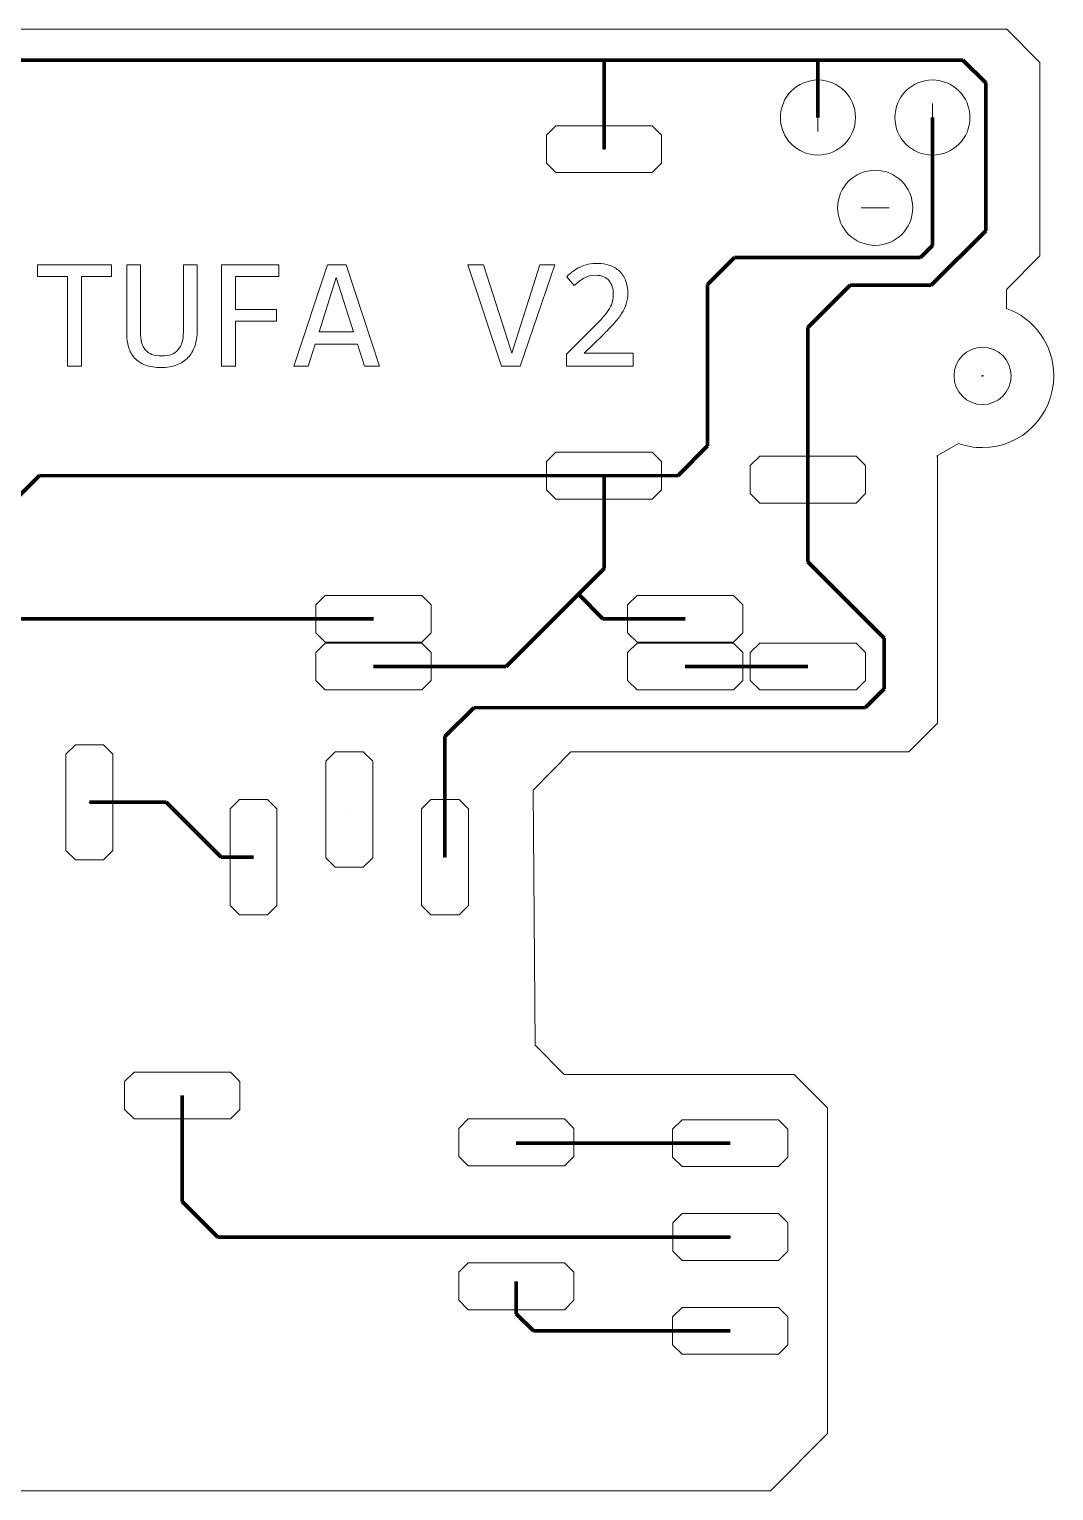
# Model space of a CAD drawing. Header units: millimetres. Extents: x -145 to 148, y -255 to 152.
# Drawn here: x 88.9 to 143.5, y 71 to 148.9 of the extents above; entities that cross this region are included whole.
import ezdxf

# ---------------------------------------------------------------- set-up
doc = ezdxf.new("R2010")
doc.units = ezdxf.units.MM
doc.header["$MEASUREMENT"] = 0
doc.layers.add('Layer 1', color=7, linetype='Continuous')

msp = doc.modelspace()

# ---------------------------------------------------------------- linework, layer by layer
at = {"layer": 'Layer 1', "lineweight": 18}
msp.add_ellipse((139.7451, 130.3941), major_axis=(0, 1.5284), ratio=0.9929992, dxfattribs=at)
for points in [[(141.0325, 148.866), (141.0325, 148.866), (22.0618, 148.866), (22.0618, 148.866)], [(142.7893, 147.0966), (142.7893, 147.0966), (141.0325, 148.866), (141.0325, 148.866)], [(142.7893, 147.0966), (142.7893, 147.0966), (142.7893, 136.7837), (142.7893, 136.7837)], [(142.7893, 136.7837), (142.7893, 136.7837), (141.0224, 135.0041), (141.0224, 135.0041)], [(141.0224, 133.9933), (141.0224, 133.9933), (141.0224, 135.0041), (141.0224, 135.0041)], [(138.4675, 126.7949), (138.4675, 126.7949), (137.2991, 126.1155), (137.2991, 126.1155)], [(137.3396, 126.1391), (137.3396, 126.1391), (137.3396, 111.8855), (137.3396, 111.8855)], [(137.3396, 111.8855), (137.3396, 111.8855), (135.8219, 110.357), (135.8219, 110.357)], [(117.8118, 110.357), (117.8118, 110.357), (115.7972, 108.3281), (115.7972, 108.3281)], [(135.8219, 110.357), (135.8219, 110.357), (117.8118, 110.357), (117.8118, 110.357)], [(115.7972, 108.3281), (115.7972, 108.3281), (115.9158, 94.7284), (115.9158, 94.7284)], [(117.4608, 93.1723), (117.4608, 93.1723), (115.9158, 94.7284), (115.9158, 94.7284)], [(129.7071, 93.1723), (129.7071, 93.1723), (117.4608, 93.1723), (117.4608, 93.1723)], [(129.7071, 93.1723), (129.7071, 93.1723), (131.4778, 91.3891), (131.4778, 91.3891)], [(131.4778, 91.3891), (131.4778, 91.3891), (131.4778, 74.0465), (131.4778, 74.0465)], [(131.4778, 74.0465), (131.4778, 74.0465), (128.4424, 70.9895), (128.4424, 70.9895)], [(128.4424, 70.9895), (128.4424, 70.9895), (22.3289, 70.9895), (22.3289, 70.9895)]]:
    msp.add_open_spline(points, degree=3, dxfattribs=at)
at = {"layer": 'Layer 1', "color": 6, "lineweight": 120}
for points in [[(138.7027, 147.2231), (138.7027, 147.2231), (67.1592, 147.2216), (67.1592, 147.2216)], [(119.575, 147.2228), (119.575, 147.2228), (119.575, 142.4752), (119.575, 142.4752)], [(130.9748, 147.2231), (130.9748, 147.2231), (130.9748, 144.161), (130.9748, 144.161)], [(138.7027, 147.2231), (138.7027, 147.2231), (139.9241, 146.0017), (139.9241, 146.0017)], [(139.9241, 146.0017), (139.9241, 146.0017), (139.9241, 138.1184), (139.9241, 138.1184)], [(137.0748, 144.161), (137.0748, 144.161), (137.0748, 137.3429), (137.0748, 137.3429)], [(139.9241, 138.1184), (139.9241, 138.1184), (137.0038, 135.2347), (137.0038, 135.2347)], [(137.0748, 137.3429), (137.0748, 137.3429), (136.4298, 136.706), (136.4298, 136.706)], [(126.5339, 136.7077), (126.5339, 136.7077), (125.0944, 135.2682), (125.0944, 135.2682)], [(136.4298, 136.706), (136.4298, 136.706), (126.5339, 136.7077), (126.5339, 136.7077)], [(125.0944, 135.2682), (125.0944, 135.2682), (125.0949, 126.6622), (125.0949, 126.6622)], [(132.6937, 135.229), (132.6937, 135.229), (130.4385, 132.9738), (130.4385, 132.9738)], [(137.004, 135.2349), (137.004, 135.2349), (132.6937, 135.229), (132.6937, 135.229)], [(130.4385, 132.9738), (130.4385, 132.9738), (130.4385, 120.4789), (130.4385, 120.4789)], [(125.0949, 126.6622), (125.0949, 126.6622), (123.5018, 125.069), (123.5018, 125.069)], [(89.5043, 125.0782), (89.5043, 125.0782), (77.3076, 112.8815), (77.3076, 112.8815)], [(123.5082, 125.0754), (123.5082, 125.0754), (89.5043, 125.0782), (89.5043, 125.0782)], [(119.5763, 120.1284), (119.5763, 120.1284), (119.5749, 125.0752), (119.5749, 125.0752)], [(114.3614, 114.9128), (114.3614, 114.9128), (119.5763, 120.1284), (119.5763, 120.1284)], [(130.4385, 120.4789), (130.4385, 120.4789), (134.4976, 116.4198), (134.4976, 116.4198)], [(119.5189, 117.4497), (119.5189, 117.4497), (118.2077, 118.7597), (118.2077, 118.7597)], [(107.2937, 117.4508), (107.2937, 117.4508), (86.9687, 117.4541), (86.9687, 117.4541)], [(119.5189, 117.4497), (119.5189, 117.4497), (123.9021, 117.4508), (123.9021, 117.4508)], [(134.4976, 116.4198), (134.4976, 116.4198), (134.4976, 113.714), (134.4976, 113.714)], [(114.3614, 114.9128), (114.3614, 114.9128), (107.2937, 114.9108), (107.2937, 114.9108)], [(130.4385, 114.9075), (130.4385, 114.9075), (123.9021, 114.9108), (123.9021, 114.9108)], [(133.5009, 112.7173), (133.5009, 112.7173), (134.4976, 113.714), (134.4976, 113.714)], [(111.1005, 111.1865), (111.1005, 111.1865), (112.6306, 112.7159), (112.6306, 112.7159)], [(133.5009, 112.7173), (133.5009, 112.7173), (112.6306, 112.7159), (112.6306, 112.7159)], [(111.1015, 104.7508), (111.1015, 104.7508), (111.1005, 111.1865), (111.1005, 111.1865)], [(92.1582, 107.6731), (92.1582, 107.6731), (96.2471, 107.6738), (96.2471, 107.6738)], [(99.1688, 104.7525), (99.1688, 104.7525), (96.247, 107.6738), (96.247, 107.6738)], [(100.9015, 104.7508), (100.9015, 104.7508), (99.1688, 104.7525), (99.1688, 104.7525)]]:
    msp.add_open_spline(points, degree=3, dxfattribs=at)
at = {"layer": 'Layer 1', "lineweight": 9}
for points, knots in [([(132.9748, 144.161), (132.9748, 143.0564), (132.0794, 142.161), (130.9748, 142.161), (129.8702, 142.161), (128.9748, 143.0564), (128.9748, 144.161), (128.9748, 145.2656), (129.8702, 146.161), (130.9748, 146.161), (132.0794, 146.161), (132.9748, 145.2656), (132.9748, 144.161)], [0, 0, 0, 0, 0.25, 0.25, 0.25, 0.5, 0.5, 0.5, 0.75, 0.75, 0.75, 1, 1, 1, 1]), ([(139.0748, 144.161), (139.0748, 143.0564), (138.1794, 142.161), (137.0748, 142.161), (135.9702, 142.161), (135.0748, 143.0564), (135.0748, 144.161), (135.0748, 145.2656), (135.9702, 146.161), (137.0748, 146.161), (138.1794, 146.161), (139.0748, 145.2656), (139.0748, 144.161)], [0, 0, 0, 0, 0.25, 0.25, 0.25, 0.5, 0.5, 0.5, 0.75, 0.75, 0.75, 1, 1, 1, 1]), ([(117.0068, 141.2252), (117.0068, 141.2252), (122.1432, 141.2252), (122.1432, 141.2252), (122.1432, 141.2252), (122.6432, 141.7252), (122.6432, 141.7252), (122.6432, 141.7252), (122.6432, 143.2252), (122.6432, 143.2252), (122.6432, 143.2252), (122.1432, 143.7252), (122.1432, 143.7252), (122.1432, 143.7252), (117.0068, 143.7252), (117.0068, 143.7252), (117.0068, 143.7252), (116.5068, 143.2252), (116.5068, 143.2252), (116.5068, 143.2252), (116.5068, 141.7252), (116.5068, 141.7252), (116.5068, 141.7252), (117.0068, 141.2252), (117.0068, 141.2252)], [0, 0, 0, 0, 0.125, 0.125, 0.125, 0.25, 0.25, 0.25, 0.375, 0.375, 0.375, 0.5, 0.5, 0.5, 0.625, 0.625, 0.625, 0.75, 0.75, 0.75, 0.875, 0.875, 0.875, 1, 1, 1, 1]), ([(117.0067, 123.827), (117.0067, 123.827), (122.1431, 123.827), (122.1431, 123.827), (122.1431, 123.827), (122.6431, 124.327), (122.6431, 124.327), (122.6431, 124.327), (122.6431, 125.827), (122.6431, 125.827), (122.6431, 125.827), (122.1431, 126.327), (122.1431, 126.327), (122.1431, 126.327), (117.0067, 126.327), (117.0067, 126.327), (117.0067, 126.327), (116.5067, 125.827), (116.5067, 125.827), (116.5067, 125.827), (116.5067, 124.327), (116.5067, 124.327), (116.5067, 124.327), (117.0067, 123.827), (117.0067, 123.827)], [0, 0, 0, 0, 0.125, 0.125, 0.125, 0.25, 0.25, 0.25, 0.375, 0.375, 0.375, 0.5, 0.5, 0.5, 0.625, 0.625, 0.625, 0.75, 0.75, 0.75, 0.875, 0.875, 0.875, 1, 1, 1, 1]), ([(127.8703, 123.6208), (127.8703, 123.6208), (133.0067, 123.6208), (133.0067, 123.6208), (133.0067, 123.6208), (133.5067, 124.1208), (133.5067, 124.1208), (133.5067, 124.1208), (133.5067, 125.6208), (133.5067, 125.6208), (133.5067, 125.6208), (133.0067, 126.1208), (133.0067, 126.1208), (133.0067, 126.1208), (127.8703, 126.1208), (127.8703, 126.1208), (127.8703, 126.1208), (127.3703, 125.6208), (127.3703, 125.6208), (127.3703, 125.6208), (127.3703, 124.1208), (127.3703, 124.1208), (127.3703, 124.1208), (127.8703, 123.6208), (127.8703, 123.6208)], [0, 0, 0, 0, 0.125, 0.125, 0.125, 0.25, 0.25, 0.25, 0.375, 0.375, 0.375, 0.5, 0.5, 0.5, 0.625, 0.625, 0.625, 0.75, 0.75, 0.75, 0.875, 0.875, 0.875, 1, 1, 1, 1]), ([(104.7255, 116.2008), (104.7255, 116.2008), (109.8619, 116.2008), (109.8619, 116.2008), (109.8619, 116.2008), (110.3619, 116.7008), (110.3619, 116.7008), (110.3619, 116.7008), (110.3619, 118.2008), (110.3619, 118.2008), (110.3619, 118.2008), (109.8619, 118.7008), (109.8619, 118.7008), (109.8619, 118.7008), (104.7255, 118.7008), (104.7255, 118.7008), (104.7255, 118.7008), (104.2255, 118.2008), (104.2255, 118.2008), (104.2255, 118.2008), (104.2255, 116.7008), (104.2255, 116.7008), (104.2255, 116.7008), (104.7255, 116.2008), (104.7255, 116.2008)], [0, 0, 0, 0, 0.125, 0.125, 0.125, 0.25, 0.25, 0.25, 0.375, 0.375, 0.375, 0.5, 0.5, 0.5, 0.625, 0.625, 0.625, 0.75, 0.75, 0.75, 0.875, 0.875, 0.875, 1, 1, 1, 1]), ([(121.3339, 116.2008), (121.3339, 116.2008), (126.4703, 116.2008), (126.4703, 116.2008), (126.4703, 116.2008), (126.9703, 116.7008), (126.9703, 116.7008), (126.9703, 116.7008), (126.9703, 118.2008), (126.9703, 118.2008), (126.9703, 118.2008), (126.4703, 118.7008), (126.4703, 118.7008), (126.4703, 118.7008), (121.3339, 118.7008), (121.3339, 118.7008), (121.3339, 118.7008), (120.8339, 118.2008), (120.8339, 118.2008), (120.8339, 118.2008), (120.8339, 116.7008), (120.8339, 116.7008), (120.8339, 116.7008), (121.3339, 116.2008), (121.3339, 116.2008)], [0, 0, 0, 0, 0.125, 0.125, 0.125, 0.25, 0.25, 0.25, 0.375, 0.375, 0.375, 0.5, 0.5, 0.5, 0.625, 0.625, 0.625, 0.75, 0.75, 0.75, 0.875, 0.875, 0.875, 1, 1, 1, 1]), ([(104.7255, 113.6608), (104.7255, 113.6608), (109.8619, 113.6608), (109.8619, 113.6608), (109.8619, 113.6608), (110.3619, 114.1608), (110.3619, 114.1608), (110.3619, 114.1608), (110.3619, 115.6608), (110.3619, 115.6608), (110.3619, 115.6608), (109.8619, 116.1608), (109.8619, 116.1608), (109.8619, 116.1608), (104.7255, 116.1608), (104.7255, 116.1608), (104.7255, 116.1608), (104.2255, 115.6608), (104.2255, 115.6608), (104.2255, 115.6608), (104.2255, 114.1608), (104.2255, 114.1608), (104.2255, 114.1608), (104.7255, 113.6608), (104.7255, 113.6608)], [0, 0, 0, 0, 0.125, 0.125, 0.125, 0.25, 0.25, 0.25, 0.375, 0.375, 0.375, 0.5, 0.5, 0.5, 0.625, 0.625, 0.625, 0.75, 0.75, 0.75, 0.875, 0.875, 0.875, 1, 1, 1, 1]), ([(121.3339, 113.6608), (121.3339, 113.6608), (126.4703, 113.6608), (126.4703, 113.6608), (126.4703, 113.6608), (126.9703, 114.1608), (126.9703, 114.1608), (126.9703, 114.1608), (126.9703, 115.6608), (126.9703, 115.6608), (126.9703, 115.6608), (126.4703, 116.1608), (126.4703, 116.1608), (126.4703, 116.1608), (121.3339, 116.1608), (121.3339, 116.1608), (121.3339, 116.1608), (120.8339, 115.6608), (120.8339, 115.6608), (120.8339, 115.6608), (120.8339, 114.1608), (120.8339, 114.1608), (120.8339, 114.1608), (121.3339, 113.6608), (121.3339, 113.6608)], [0, 0, 0, 0, 0.125, 0.125, 0.125, 0.25, 0.25, 0.25, 0.375, 0.375, 0.375, 0.5, 0.5, 0.5, 0.625, 0.625, 0.625, 0.75, 0.75, 0.75, 0.875, 0.875, 0.875, 1, 1, 1, 1]), ([(127.8703, 113.6608), (127.8703, 113.6608), (133.0067, 113.6608), (133.0067, 113.6608), (133.0067, 113.6608), (133.5067, 114.1608), (133.5067, 114.1608), (133.5067, 114.1608), (133.5067, 115.6608), (133.5067, 115.6608), (133.5067, 115.6608), (133.0067, 116.1608), (133.0067, 116.1608), (133.0067, 116.1608), (127.8703, 116.1608), (127.8703, 116.1608), (127.8703, 116.1608), (127.3703, 115.6608), (127.3703, 115.6608), (127.3703, 115.6608), (127.3703, 114.1608), (127.3703, 114.1608), (127.3703, 114.1608), (127.8703, 113.6608), (127.8703, 113.6608)], [0, 0, 0, 0, 0.125, 0.125, 0.125, 0.25, 0.25, 0.25, 0.375, 0.375, 0.375, 0.5, 0.5, 0.5, 0.625, 0.625, 0.625, 0.75, 0.75, 0.75, 0.875, 0.875, 0.875, 1, 1, 1, 1]), ([(93.4064, 105.1049), (93.4064, 105.1049), (93.4064, 110.2413), (93.4064, 110.2413), (93.4064, 110.2413), (92.9064, 110.7413), (92.9064, 110.7413), (92.9064, 110.7413), (91.4064, 110.7413), (91.4064, 110.7413), (91.4064, 110.7413), (90.9064, 110.2413), (90.9064, 110.2413), (90.9064, 110.2413), (90.9064, 105.1049), (90.9064, 105.1049), (90.9064, 105.1049), (91.4064, 104.6049), (91.4064, 104.6049), (91.4064, 104.6049), (92.9064, 104.6049), (92.9064, 104.6049), (92.9064, 104.6049), (93.4064, 105.1049), (93.4064, 105.1049)], [0, 0, 0, 0, 0.125, 0.125, 0.125, 0.25, 0.25, 0.25, 0.375, 0.375, 0.375, 0.5, 0.5, 0.5, 0.625, 0.625, 0.625, 0.75, 0.75, 0.75, 0.875, 0.875, 0.875, 1, 1, 1, 1]), ([(107.2498, 109.8591), (107.2498, 109.8591), (107.2498, 104.7227), (107.2498, 104.7227), (107.2498, 104.7227), (106.7498, 104.2227), (106.7498, 104.2227), (106.7498, 104.2227), (105.2498, 104.2227), (105.2498, 104.2227), (105.2498, 104.2227), (104.7498, 104.7227), (104.7498, 104.7227), (104.7498, 104.7227), (104.7498, 109.8591), (104.7498, 109.8591), (104.7498, 109.8591), (105.2498, 110.3591), (105.2498, 110.3591), (105.2498, 110.3591), (106.7498, 110.3591), (106.7498, 110.3591), (106.7498, 110.3591), (107.2498, 109.8591), (107.2498, 109.8591)], [0, 0, 0, 0, 0.125, 0.125, 0.125, 0.25, 0.25, 0.25, 0.375, 0.375, 0.375, 0.5, 0.5, 0.5, 0.625, 0.625, 0.625, 0.75, 0.75, 0.75, 0.875, 0.875, 0.875, 1, 1, 1, 1]), ([(102.1498, 107.3191), (102.1498, 107.3191), (102.1498, 102.1827), (102.1498, 102.1827), (102.1498, 102.1827), (101.6498, 101.6827), (101.6498, 101.6827), (101.6498, 101.6827), (100.1498, 101.6827), (100.1498, 101.6827), (100.1498, 101.6827), (99.6498, 102.1827), (99.6498, 102.1827), (99.6498, 102.1827), (99.6498, 107.3191), (99.6498, 107.3191), (99.6498, 107.3191), (100.1498, 107.8191), (100.1498, 107.8191), (100.1498, 107.8191), (101.6498, 107.8191), (101.6498, 107.8191), (101.6498, 107.8191), (102.1498, 107.3191), (102.1498, 107.3191)], [0, 0, 0, 0, 0.125, 0.125, 0.125, 0.25, 0.25, 0.25, 0.375, 0.375, 0.375, 0.5, 0.5, 0.5, 0.625, 0.625, 0.625, 0.75, 0.75, 0.75, 0.875, 0.875, 0.875, 1, 1, 1, 1]), ([(112.3498, 107.3191), (112.3498, 107.3191), (112.3498, 102.1827), (112.3498, 102.1827), (112.3498, 102.1827), (111.8498, 101.6827), (111.8498, 101.6827), (111.8498, 101.6827), (110.3498, 101.6827), (110.3498, 101.6827), (110.3498, 101.6827), (109.8498, 102.1827), (109.8498, 102.1827), (109.8498, 102.1827), (109.8498, 107.3191), (109.8498, 107.3191), (109.8498, 107.3191), (110.3498, 107.8191), (110.3498, 107.8191), (110.3498, 107.8191), (111.8498, 107.8191), (111.8498, 107.8191), (111.8498, 107.8191), (112.3498, 107.3191), (112.3498, 107.3191)], [0, 0, 0, 0, 0.125, 0.125, 0.125, 0.25, 0.25, 0.25, 0.375, 0.375, 0.375, 0.5, 0.5, 0.5, 0.625, 0.625, 0.625, 0.75, 0.75, 0.75, 0.875, 0.875, 0.875, 1, 1, 1, 1]), ([(94.5334, 93.2991), (94.5334, 93.2991), (99.6698, 93.2991), (99.6698, 93.2991), (99.6698, 93.2991), (100.1698, 92.7991), (100.1698, 92.7991), (100.1698, 92.7991), (100.1698, 91.2991), (100.1698, 91.2991), (100.1698, 91.2991), (99.6698, 90.7991), (99.6698, 90.7991), (99.6698, 90.7991), (94.5334, 90.7991), (94.5334, 90.7991), (94.5334, 90.7991), (94.0334, 91.2991), (94.0334, 91.2991), (94.0334, 91.2991), (94.0334, 92.7991), (94.0334, 92.7991), (94.0334, 92.7991), (94.5334, 93.2991), (94.5334, 93.2991)], [0, 0, 0, 0, 0.125, 0.125, 0.125, 0.25, 0.25, 0.25, 0.375, 0.375, 0.375, 0.5, 0.5, 0.5, 0.625, 0.625, 0.625, 0.75, 0.75, 0.75, 0.875, 0.875, 0.875, 1, 1, 1, 1]), ([(112.3334, 90.7991), (112.3334, 90.7991), (117.4698, 90.7991), (117.4698, 90.7991), (117.4698, 90.7991), (117.9698, 90.2991), (117.9698, 90.2991), (117.9698, 90.2991), (117.9698, 88.7991), (117.9698, 88.7991), (117.9698, 88.7991), (117.4698, 88.2991), (117.4698, 88.2991), (117.4698, 88.2991), (112.3334, 88.2991), (112.3334, 88.2991), (112.3334, 88.2991), (111.8334, 88.7991), (111.8334, 88.7991), (111.8334, 88.7991), (111.8334, 90.2991), (111.8334, 90.2991), (111.8334, 90.2991), (112.3334, 90.7991), (112.3334, 90.7991)], [0, 0, 0, 0, 0.125, 0.125, 0.125, 0.25, 0.25, 0.25, 0.375, 0.375, 0.375, 0.5, 0.5, 0.5, 0.625, 0.625, 0.625, 0.75, 0.75, 0.75, 0.875, 0.875, 0.875, 1, 1, 1, 1]), ([(128.868, 90.7591), (128.868, 90.7591), (123.7316, 90.7591), (123.7316, 90.7591), (123.7316, 90.7591), (123.2316, 90.2591), (123.2316, 90.2591), (123.2316, 90.2591), (123.2316, 88.7591), (123.2316, 88.7591), (123.2316, 88.7591), (123.7316, 88.2591), (123.7316, 88.2591), (123.7316, 88.2591), (128.868, 88.2591), (128.868, 88.2591), (128.868, 88.2591), (129.368, 88.7591), (129.368, 88.7591), (129.368, 88.7591), (129.368, 90.2591), (129.368, 90.2591), (129.368, 90.2591), (128.868, 90.7591), (128.868, 90.7591)], [0, 0, 0, 0, 0.125, 0.125, 0.125, 0.25, 0.25, 0.25, 0.375, 0.375, 0.375, 0.5, 0.5, 0.5, 0.625, 0.625, 0.625, 0.75, 0.75, 0.75, 0.875, 0.875, 0.875, 1, 1, 1, 1]), ([(128.8728, 85.7608), (128.8728, 85.7608), (123.7364, 85.7608), (123.7364, 85.7608), (123.7364, 85.7608), (123.2364, 85.2608), (123.2364, 85.2608), (123.2364, 85.2608), (123.2364, 83.7608), (123.2364, 83.7608), (123.2364, 83.7608), (123.7364, 83.2608), (123.7364, 83.2608), (123.7364, 83.2608), (128.8728, 83.2608), (128.8728, 83.2608), (128.8728, 83.2608), (129.3728, 83.7608), (129.3728, 83.7608), (129.3728, 83.7608), (129.3728, 85.2608), (129.3728, 85.2608), (129.3728, 85.2608), (128.8728, 85.7608), (128.8728, 85.7608)], [0, 0, 0, 0, 0.125, 0.125, 0.125, 0.25, 0.25, 0.25, 0.375, 0.375, 0.375, 0.5, 0.5, 0.5, 0.625, 0.625, 0.625, 0.75, 0.75, 0.75, 0.875, 0.875, 0.875, 1, 1, 1, 1]), ([(112.3334, 83.1391), (112.3334, 83.1391), (117.4698, 83.1391), (117.4698, 83.1391), (117.4698, 83.1391), (117.9698, 82.6391), (117.9698, 82.6391), (117.9698, 82.6391), (117.9698, 81.1391), (117.9698, 81.1391), (117.9698, 81.1391), (117.4698, 80.6391), (117.4698, 80.6391), (117.4698, 80.6391), (112.3334, 80.6391), (112.3334, 80.6391), (112.3334, 80.6391), (111.8334, 81.1391), (111.8334, 81.1391), (111.8334, 81.1391), (111.8334, 82.6391), (111.8334, 82.6391), (111.8334, 82.6391), (112.3334, 83.1391), (112.3334, 83.1391)], [0, 0, 0, 0, 0.125, 0.125, 0.125, 0.25, 0.25, 0.25, 0.375, 0.375, 0.375, 0.5, 0.5, 0.5, 0.625, 0.625, 0.625, 0.75, 0.75, 0.75, 0.875, 0.875, 0.875, 1, 1, 1, 1]), ([(128.8678, 80.7625), (128.8678, 80.7625), (123.7314, 80.7625), (123.7314, 80.7625), (123.7314, 80.7625), (123.2314, 80.2625), (123.2314, 80.2625), (123.2314, 80.2625), (123.2314, 78.7625), (123.2314, 78.7625), (123.2314, 78.7625), (123.7314, 78.2625), (123.7314, 78.2625), (123.7314, 78.2625), (128.8678, 78.2625), (128.8678, 78.2625), (128.8678, 78.2625), (129.3678, 78.7625), (129.3678, 78.7625), (129.3678, 78.7625), (129.3678, 80.2625), (129.3678, 80.2625), (129.3678, 80.2625), (128.8678, 80.7625), (128.8678, 80.7625)], [0, 0, 0, 0, 0.125, 0.125, 0.125, 0.25, 0.25, 0.25, 0.375, 0.375, 0.375, 0.5, 0.5, 0.5, 0.625, 0.625, 0.625, 0.75, 0.75, 0.75, 0.875, 0.875, 0.875, 1, 1, 1, 1])]:
    msp.add_open_spline(points, degree=3, knots=knots, dxfattribs=at)
at = {"layer": 'Layer 1', "color": 2, "lineweight": 9}
for points in [[(130.9748, 144.911), (130.9748, 144.911), (130.9748, 143.411), (130.9748, 143.411)], [(137.0748, 144.911), (137.0748, 144.911), (137.0748, 143.411), (137.0748, 143.411)], [(133.2748, 139.351), (133.2748, 139.351), (134.7748, 139.351), (134.7748, 139.351)]]:
    msp.add_open_spline(points, degree=3, dxfattribs=at)
at = {"layer": 'Layer 1', "color": 5}
for points in [[(119.5733, 142.4752), (119.5733, 142.4752), (119.5733, 142.4717), (119.5733, 142.4717), (119.5733, 142.4717), (119.5768, 142.4717), (119.5768, 142.4717), (119.5768, 142.4717), (119.5768, 142.4752), (119.5768, 142.4752), (119.5768, 142.4752), (119.5733, 142.4752), (119.5733, 142.4752)], [(119.5732, 125.077), (119.5732, 125.077), (119.5732, 125.0735), (119.5732, 125.0735), (119.5732, 125.0735), (119.5767, 125.0735), (119.5767, 125.0735), (119.5767, 125.0735), (119.5767, 125.077), (119.5767, 125.077), (119.5767, 125.077), (119.5732, 125.077), (119.5732, 125.077)], [(130.4368, 124.8708), (130.4368, 124.8708), (130.4368, 124.8673), (130.4368, 124.8673), (130.4368, 124.8673), (130.4403, 124.8673), (130.4403, 124.8673), (130.4403, 124.8673), (130.4403, 124.8708), (130.4403, 124.8708), (130.4403, 124.8708), (130.4368, 124.8708), (130.4368, 124.8708)], [(107.292, 117.4508), (107.292, 117.4508), (107.292, 117.4473), (107.292, 117.4473), (107.292, 117.4473), (107.2955, 117.4473), (107.2955, 117.4473), (107.2955, 117.4473), (107.2955, 117.4508), (107.2955, 117.4508), (107.2955, 117.4508), (107.292, 117.4508), (107.292, 117.4508)], [(123.9004, 117.4508), (123.9004, 117.4508), (123.9004, 117.4473), (123.9004, 117.4473), (123.9004, 117.4473), (123.9039, 117.4473), (123.9039, 117.4473), (123.9039, 117.4473), (123.9039, 117.4508), (123.9039, 117.4508), (123.9039, 117.4508), (123.9004, 117.4508), (123.9004, 117.4508)], [(107.292, 114.9108), (107.292, 114.9108), (107.292, 114.9073), (107.292, 114.9073), (107.292, 114.9073), (107.2955, 114.9073), (107.2955, 114.9073), (107.2955, 114.9073), (107.2955, 114.9108), (107.2955, 114.9108), (107.2955, 114.9108), (107.292, 114.9108), (107.292, 114.9108)], [(123.9004, 114.9108), (123.9004, 114.9108), (123.9004, 114.9073), (123.9004, 114.9073), (123.9004, 114.9073), (123.9039, 114.9073), (123.9039, 114.9073), (123.9039, 114.9073), (123.9039, 114.9108), (123.9039, 114.9108), (123.9039, 114.9108), (123.9004, 114.9108), (123.9004, 114.9108)], [(130.4368, 114.9108), (130.4368, 114.9108), (130.4368, 114.9073), (130.4368, 114.9073), (130.4368, 114.9073), (130.4403, 114.9073), (130.4403, 114.9073), (130.4403, 114.9073), (130.4403, 114.9108), (130.4403, 114.9108), (130.4403, 114.9108), (130.4368, 114.9108), (130.4368, 114.9108)], [(92.1564, 107.6714), (92.1564, 107.6714), (92.1599, 107.6714), (92.1599, 107.6714), (92.1599, 107.6714), (92.1599, 107.6749), (92.1599, 107.6749), (92.1599, 107.6749), (92.1564, 107.6749), (92.1564, 107.6749), (92.1564, 107.6749), (92.1564, 107.6714), (92.1564, 107.6714)]]:
    msp.add_open_spline(points, degree=3, knots=[0, 0, 0, 0, 0.25, 0.25, 0.25, 0.5, 0.5, 0.5, 0.75, 0.75, 0.75, 1, 1, 1, 1], dxfattribs=at)
at = {"layer": 'Layer 1', "color": 5, "lineweight": 9}
for points in [[(119.5733, 142.4752), (119.5733, 142.4752), (119.5733, 142.4717), (119.5733, 142.4717), (119.5733, 142.4717), (119.5768, 142.4717), (119.5768, 142.4717), (119.5768, 142.4717), (119.5768, 142.4752), (119.5768, 142.4752), (119.5768, 142.4752), (119.5733, 142.4752), (119.5733, 142.4752)], [(119.5732, 125.077), (119.5732, 125.077), (119.5732, 125.0735), (119.5732, 125.0735), (119.5732, 125.0735), (119.5767, 125.0735), (119.5767, 125.0735), (119.5767, 125.0735), (119.5767, 125.077), (119.5767, 125.077), (119.5767, 125.077), (119.5732, 125.077), (119.5732, 125.077)], [(130.4368, 124.8708), (130.4368, 124.8708), (130.4368, 124.8673), (130.4368, 124.8673), (130.4368, 124.8673), (130.4403, 124.8673), (130.4403, 124.8673), (130.4403, 124.8673), (130.4403, 124.8708), (130.4403, 124.8708), (130.4403, 124.8708), (130.4368, 124.8708), (130.4368, 124.8708)], [(107.292, 117.4508), (107.292, 117.4508), (107.292, 117.4473), (107.292, 117.4473), (107.292, 117.4473), (107.2955, 117.4473), (107.2955, 117.4473), (107.2955, 117.4473), (107.2955, 117.4508), (107.2955, 117.4508), (107.2955, 117.4508), (107.292, 117.4508), (107.292, 117.4508)], [(123.9004, 117.4508), (123.9004, 117.4508), (123.9004, 117.4473), (123.9004, 117.4473), (123.9004, 117.4473), (123.9039, 117.4473), (123.9039, 117.4473), (123.9039, 117.4473), (123.9039, 117.4508), (123.9039, 117.4508), (123.9039, 117.4508), (123.9004, 117.4508), (123.9004, 117.4508)], [(107.292, 114.9108), (107.292, 114.9108), (107.292, 114.9073), (107.292, 114.9073), (107.292, 114.9073), (107.2955, 114.9073), (107.2955, 114.9073), (107.2955, 114.9073), (107.2955, 114.9108), (107.2955, 114.9108), (107.2955, 114.9108), (107.292, 114.9108), (107.292, 114.9108)], [(123.9004, 114.9108), (123.9004, 114.9108), (123.9004, 114.9073), (123.9004, 114.9073), (123.9004, 114.9073), (123.9039, 114.9073), (123.9039, 114.9073), (123.9039, 114.9073), (123.9039, 114.9108), (123.9039, 114.9108), (123.9039, 114.9108), (123.9004, 114.9108), (123.9004, 114.9108)], [(130.4368, 114.9108), (130.4368, 114.9108), (130.4368, 114.9073), (130.4368, 114.9073), (130.4368, 114.9073), (130.4403, 114.9073), (130.4403, 114.9073), (130.4403, 114.9073), (130.4403, 114.9108), (130.4403, 114.9108), (130.4403, 114.9108), (130.4368, 114.9108), (130.4368, 114.9108)], [(92.1564, 107.6714), (92.1564, 107.6714), (92.1599, 107.6714), (92.1599, 107.6714), (92.1599, 107.6714), (92.1599, 107.6749), (92.1599, 107.6749), (92.1599, 107.6749), (92.1564, 107.6749), (92.1564, 107.6749), (92.1564, 107.6749), (92.1564, 107.6714), (92.1564, 107.6714)]]:
    msp.add_open_spline(points, degree=3, knots=[0, 0, 0, 0, 0.25, 0.25, 0.25, 0.5, 0.5, 0.5, 0.75, 0.75, 0.75, 1, 1, 1, 1], dxfattribs=at)
at = {"layer": 'Layer 1', "color": 250, "lineweight": 9}
msp.add_open_spline([(134.0248, 141.351), (135.1294, 141.351), (136.0248, 140.4556), (136.0248, 139.351), (136.0248, 138.2464), (135.1294, 137.351), (134.0248, 137.351), (132.9202, 137.351), (132.0248, 138.2464), (132.0248, 139.351), (132.0248, 140.4556), (132.9202, 141.351), (134.0248, 141.351)], degree=3, knots=[0, 0, 0, 0, 0.25, 0.25, 0.25, 0.5, 0.5, 0.5, 0.75, 0.75, 0.75, 1, 1, 1, 1], dxfattribs=at)
at = {"layer": 'Layer 1', "color": 161, "lineweight": 9}
for points, knots in [([(93.3391, 135.6884), (93.3391, 135.6884), (91.7389, 135.6884), (91.7389, 135.6884), (91.7389, 135.6884), (91.7389, 130.9132), (91.7389, 130.9132), (91.7389, 130.9132), (90.9939, 130.9132), (90.9939, 130.9132), (90.9939, 130.9132), (90.9939, 135.6884), (90.9939, 135.6884), (90.9939, 135.6884), (89.3937, 135.6884), (89.3937, 135.6884), (89.3937, 135.6884), (89.3937, 136.3149), (89.3937, 136.3149), (89.3937, 136.3149), (93.3391, 136.3149), (93.3391, 136.3149), (93.3391, 136.3149), (93.3391, 135.6884), (93.3391, 135.6884)], [0, 0, 0, 0, 0.125, 0.125, 0.125, 0.25, 0.25, 0.25, 0.375, 0.375, 0.375, 0.5, 0.5, 0.5, 0.625, 0.625, 0.625, 0.75, 0.75, 0.75, 0.875, 0.875, 0.875, 1, 1, 1, 1]), ([(97.9012, 132.7928), (97.9012, 132.495), (97.8589, 132.2255), (97.7756, 131.9842), (97.6909, 131.7429), (97.5682, 131.5383), (97.4045, 131.369), (97.2422, 131.1982), (97.0433, 131.0684), (96.8076, 130.9753), (96.5719, 130.8836), (96.301, 130.837), (95.9948, 130.837), (95.659, 130.837), (95.3725, 130.8807), (95.1383, 130.9696), (94.904, 131.0571), (94.7135, 131.1827), (94.5654, 131.3436), (94.4186, 131.5045), (94.3114, 131.6978), (94.2436, 131.925), (94.1759, 132.1507), (94.142, 132.4019), (94.142, 132.6813), (94.142, 132.6813), (94.142, 136.3149), (94.142, 136.3149), (94.142, 136.3149), (94.8786, 136.3149), (94.8786, 136.3149), (94.8786, 136.3149), (94.8786, 132.7406), (94.8786, 132.7406), (94.8786, 132.5275), (94.8984, 132.3426), (94.9379, 132.1818), (94.9788, 132.0223), (95.0437, 131.8897), (95.1354, 131.781), (95.2258, 131.6738), (95.3443, 131.5934), (95.4882, 131.5383), (95.6336, 131.4833), (95.81, 131.4551), (96.0202, 131.4551), (96.4111, 131.4551), (96.6989, 131.568), (96.8852, 131.7937), (97.0715, 132.0195), (97.1646, 132.3384), (97.1646, 132.749), (97.1646, 132.749), (97.1646, 136.3149), (97.1646, 136.3149), (97.1646, 136.3149), (97.9012, 136.3149), (97.9012, 136.3149), (97.9012, 136.3149), (97.9012, 132.7928), (97.9012, 132.7928)], [0, 0, 0, 0, 0.05, 0.05, 0.05, 0.1, 0.1, 0.1, 0.15, 0.15, 0.15, 0.2, 0.2, 0.2, 0.25, 0.25, 0.25, 0.3, 0.3, 0.3, 0.35, 0.35, 0.35, 0.4, 0.4, 0.4, 0.45, 0.45, 0.45, 0.5, 0.5, 0.5, 0.55, 0.55, 0.55, 0.6, 0.6, 0.6, 0.65, 0.65, 0.65, 0.7, 0.7, 0.7, 0.75, 0.75, 0.75, 0.8, 0.8, 0.8, 0.85, 0.85, 0.85, 0.9, 0.9, 0.9, 0.95, 0.95, 0.95, 1, 1, 1, 1]), ([(102.2431, 135.6884), (102.2431, 135.6884), (99.9487, 135.6884), (99.9487, 135.6884), (99.9487, 135.6884), (99.9487, 133.9358), (99.9487, 133.9358), (99.9487, 133.9358), (102.1232, 133.9358), (102.1232, 133.9358), (102.1232, 133.9358), (102.1232, 133.3177), (102.1232, 133.3177), (102.1232, 133.3177), (99.9487, 133.3177), (99.9487, 133.3177), (99.9487, 133.3177), (99.9487, 130.9132), (99.9487, 130.9132), (99.9487, 130.9132), (99.1952, 130.9132), (99.1952, 130.9132), (99.1952, 130.9132), (99.1952, 136.3149), (99.1952, 136.3149), (99.1952, 136.3149), (102.2431, 136.3149), (102.2431, 136.3149), (102.2431, 136.3149), (102.2431, 135.6884), (102.2431, 135.6884)], [0, 0, 0, 0, 0.1, 0.1, 0.1, 0.2, 0.2, 0.2, 0.3, 0.3, 0.3, 0.4, 0.4, 0.4, 0.5, 0.5, 0.5, 0.6, 0.6, 0.6, 0.7, 0.7, 0.7, 0.8, 0.8, 0.8, 0.9, 0.9, 0.9, 1, 1, 1, 1]), ([(107.6138, 130.9132), (107.6138, 130.9132), (106.8123, 130.9132), (106.8123, 130.9132), (106.8123, 130.9132), (106.4383, 132.0901), (106.4383, 132.0901), (106.4383, 132.0901), (104.1806, 132.0901), (104.1806, 132.0901), (104.1806, 132.0901), (103.8066, 130.9132), (103.8066, 130.9132), (103.8066, 130.9132), (103.0418, 130.9132), (103.0418, 130.9132), (103.0418, 130.9132), (104.8353, 136.3149), (104.8353, 136.3149), (104.8353, 136.3149), (105.8442, 136.3149), (105.8442, 136.3149), (105.8442, 136.3149), (107.6138, 130.9132), (107.6138, 130.9132)], [0, 0, 0, 0, 0.125, 0.125, 0.125, 0.25, 0.25, 0.25, 0.375, 0.375, 0.375, 0.5, 0.5, 0.5, 0.625, 0.625, 0.625, 0.75, 0.75, 0.75, 0.875, 0.875, 0.875, 1, 1, 1, 1]), ([(116.9496, 136.3149), (116.9496, 136.3149), (115.1137, 130.9132), (115.1137, 130.9132), (115.1137, 130.9132), (114.1217, 130.9132), (114.1217, 130.9132), (114.1217, 130.9132), (112.3268, 136.3149), (112.3268, 136.3149), (112.3268, 136.3149), (113.1579, 136.3149), (113.1579, 136.3149), (113.1579, 136.3149), (114.3249, 132.6743), (114.3249, 132.6743), (114.3249, 132.6743), (114.6551, 131.6075), (114.6551, 131.6075), (114.6551, 131.6075), (114.9938, 132.6743), (114.9938, 132.6743), (114.9938, 132.6743), (116.1636, 136.3149), (116.1636, 136.3149), (116.1636, 136.3149), (116.9496, 136.3149), (116.9496, 136.3149)], [0, 0, 0, 0, 0.1111111, 0.1111111, 0.1111111, 0.2222222, 0.2222222, 0.2222222, 0.3333333, 0.3333333, 0.3333333, 0.4444444, 0.4444444, 0.4444444, 0.5555556, 0.5555556, 0.5555556, 0.6666667, 0.6666667, 0.6666667, 0.7777778, 0.7777778, 0.7777778, 0.8888889, 0.8888889, 0.8888889, 1, 1, 1, 1]), ([(121.1349, 130.9132), (121.1349, 130.9132), (117.5789, 130.9132), (117.5789, 130.9132), (117.5789, 130.9132), (117.5789, 131.5581), (117.5789, 131.5581), (117.5789, 131.5581), (118.9745, 132.9466), (118.9745, 132.9466), (119.2031, 133.1738), (119.3879, 133.3685), (119.5319, 133.5336), (119.6744, 133.7001), (119.7859, 133.8511), (119.8663, 133.9866), (119.9453, 134.1235), (119.9989, 134.2519), (120.0272, 134.3732), (120.054, 134.4946), (120.0681, 134.6258), (120.0681, 134.7669), (120.0681, 134.8996), (120.0497, 135.0251), (120.0145, 135.1451), (119.9778, 135.265), (119.9227, 135.3709), (119.8494, 135.4626), (119.7746, 135.5529), (119.6786, 135.6249), (119.5601, 135.6771), (119.4415, 135.7293), (119.299, 135.7561), (119.1339, 135.7561), (118.9053, 135.7561), (118.6965, 135.7053), (118.5088, 135.6023), (118.3225, 135.5007), (118.1504, 135.368), (117.9923, 135.2058), (117.9923, 135.2058), (117.5958, 135.6813), (117.5958, 135.6813), (117.8004, 135.8958), (118.0347, 136.0679), (118.3014, 136.1964), (118.5667, 136.3262), (118.8771, 136.3911), (119.2299, 136.3911), (119.4698, 136.3911), (119.6885, 136.3558), (119.8846, 136.2838), (120.0822, 136.2119), (120.2529, 136.1089), (120.3969, 135.9734), (120.5394, 135.8379), (120.6509, 135.6728), (120.7285, 135.4767), (120.8075, 135.282), (120.847, 135.0618), (120.847, 134.8163), (120.847, 134.6089), (120.8188, 134.417), (120.7637, 134.2406), (120.7087, 134.0642), (120.6255, 133.8892), (120.514, 133.7142), (120.4025, 133.5393), (120.2614, 133.3572), (120.0921, 133.1695), (119.9227, 132.9833), (119.7224, 132.7773), (119.4909, 132.5543), (119.4909, 132.5543), (118.5102, 131.599), (118.5102, 131.599), (118.5102, 131.599), (121.1349, 131.599), (121.1349, 131.599), (121.1349, 131.599), (121.1349, 130.9132), (121.1349, 130.9132)], [0, 0, 0, 0, 0.037037, 0.037037, 0.037037, 0.0740741, 0.0740741, 0.0740741, 0.1111111, 0.1111111, 0.1111111, 0.1481481, 0.1481481, 0.1481481, 0.1851852, 0.1851852, 0.1851852, 0.2222222, 0.2222222, 0.2222222, 0.2592593, 0.2592593, 0.2592593, 0.2962963, 0.2962963, 0.2962963, 0.3333333, 0.3333333, 0.3333333, 0.3703704, 0.3703704, 0.3703704, 0.4074074, 0.4074074, 0.4074074, 0.4444444, 0.4444444, 0.4444444, 0.4814815, 0.4814815, 0.4814815, 0.5185185, 0.5185185, 0.5185185, 0.5555556, 0.5555556, 0.5555556, 0.5925926, 0.5925926, 0.5925926, 0.6296296, 0.6296296, 0.6296296, 0.6666667, 0.6666667, 0.6666667, 0.7037037, 0.7037037, 0.7037037, 0.7407407, 0.7407407, 0.7407407, 0.7777778, 0.7777778, 0.7777778, 0.8148148, 0.8148148, 0.8148148, 0.8518519, 0.8518519, 0.8518519, 0.8888889, 0.8888889, 0.8888889, 0.9259259, 0.9259259, 0.9259259, 0.962963, 0.962963, 0.962963, 1, 1, 1, 1]), ([(106.2281, 132.7505), (106.2281, 132.7505), (105.3108, 135.6418), (105.3108, 135.6418), (105.3108, 135.6418), (104.3908, 132.7505), (104.3908, 132.7505), (104.3908, 132.7505), (106.2281, 132.7505), (106.2281, 132.7505)], [0, 0, 0, 0, 0.3333333, 0.3333333, 0.3333333, 0.6666667, 0.6666667, 0.6666667, 1, 1, 1, 1])]:
    msp.add_open_spline(points, degree=3, knots=knots, dxfattribs=at)
at = {"layer": 'Layer 1', "lineweight": 18}
msp.add_open_spline([(138.4675, 126.7949), (138.8667, 126.6511), (139.2969, 126.5728), (139.7451, 126.5728), (141.8406, 126.5728), (143.5393, 128.2836), (143.5393, 130.394), (143.5393, 132.0531), (142.4893, 133.4652), (141.0224, 133.9933)], degree=3, knots=[0, 0, 0, 0, 0.3333333, 0.3333333, 0.3333333, 0.6666667, 0.6666667, 0.6666667, 1, 1, 1, 1], dxfattribs=at)
at = {"layer": 'Layer 1'}
msp.add_open_spline([(139.763, 130.3761), (139.763, 130.3761), (139.763, 130.412), (139.763, 130.412), (139.763, 130.412), (139.7274, 130.412), (139.7274, 130.412), (139.7274, 130.412), (139.7274, 130.3761), (139.7274, 130.3761), (139.7274, 130.3761), (139.763, 130.3761), (139.763, 130.3761)], degree=3, knots=[0, 0, 0, 0, 0.25, 0.25, 0.25, 0.5, 0.5, 0.5, 0.75, 0.75, 0.75, 1, 1, 1, 1], dxfattribs=at)
at = {"layer": 'Layer 1', "color": 1, "lineweight": 9}
for points in [[(139.763, 130.3761), (139.763, 130.3761), (139.763, 130.412), (139.763, 130.412), (139.763, 130.412), (139.7274, 130.412), (139.7274, 130.412), (139.7274, 130.412), (139.7274, 130.3761), (139.7274, 130.3761), (139.7274, 130.3761), (139.763, 130.3761), (139.763, 130.3761)], [(126.3015, 89.5091), (126.3015, 89.5091), (126.3015, 89.5126), (126.3015, 89.5126), (126.3015, 89.5126), (126.298, 89.5126), (126.298, 89.5126), (126.298, 89.5126), (126.298, 89.5091), (126.298, 89.5091), (126.298, 89.5091), (126.3015, 89.5091), (126.3015, 89.5091)], [(126.3063, 84.5108), (126.3063, 84.5108), (126.3063, 84.5143), (126.3063, 84.5143), (126.3063, 84.5143), (126.3028, 84.5143), (126.3028, 84.5143), (126.3028, 84.5143), (126.3028, 84.5108), (126.3028, 84.5108), (126.3028, 84.5108), (126.3063, 84.5108), (126.3063, 84.5108)], [(126.3013, 79.5125), (126.3013, 79.5125), (126.3013, 79.516), (126.3013, 79.516), (126.3013, 79.516), (126.2978, 79.516), (126.2978, 79.516), (126.2978, 79.516), (126.2978, 79.5125), (126.2978, 79.5125), (126.2978, 79.5125), (126.3013, 79.5125), (126.3013, 79.5125)]]:
    msp.add_open_spline(points, degree=3, knots=[0, 0, 0, 0, 0.25, 0.25, 0.25, 0.5, 0.5, 0.5, 0.75, 0.75, 0.75, 1, 1, 1, 1], dxfattribs=at)
at = {"layer": 'Layer 1', "color": 3}
for points in [[(105.9998, 107.2926), (105.9998, 107.2926), (106.0033, 107.2926), (106.0033, 107.2926), (106.0033, 107.2926), (106.0033, 107.2891), (106.0033, 107.2891), (106.0033, 107.2891), (105.9998, 107.2891), (105.9998, 107.2891), (105.9998, 107.2891), (105.9998, 107.2926), (105.9998, 107.2926)], [(100.8998, 104.7526), (100.8998, 104.7526), (100.9033, 104.7526), (100.9033, 104.7526), (100.9033, 104.7526), (100.9033, 104.7491), (100.9033, 104.7491), (100.9033, 104.7491), (100.8998, 104.7491), (100.8998, 104.7491), (100.8998, 104.7491), (100.8998, 104.7526), (100.8998, 104.7526)], [(111.0998, 104.7526), (111.0998, 104.7526), (111.1033, 104.7526), (111.1033, 104.7526), (111.1033, 104.7526), (111.1033, 104.7491), (111.1033, 104.7491), (111.1033, 104.7491), (111.0998, 104.7491), (111.0998, 104.7491), (111.0998, 104.7491), (111.0998, 104.7526), (111.0998, 104.7526)], [(97.0999, 92.0491), (97.0999, 92.0491), (97.0999, 92.0526), (97.0999, 92.0526), (97.0999, 92.0526), (97.1034, 92.0526), (97.1034, 92.0526), (97.1034, 92.0526), (97.1034, 92.0491), (97.1034, 92.0491), (97.1034, 92.0491), (97.0999, 92.0491), (97.0999, 92.0491)], [(114.8999, 89.5491), (114.8999, 89.5491), (114.8999, 89.5526), (114.8999, 89.5526), (114.8999, 89.5526), (114.9034, 89.5526), (114.9034, 89.5526), (114.9034, 89.5526), (114.9034, 89.5491), (114.9034, 89.5491), (114.9034, 89.5491), (114.8999, 89.5491), (114.8999, 89.5491)], [(114.8999, 81.8891), (114.8999, 81.8891), (114.8999, 81.8926), (114.8999, 81.8926), (114.8999, 81.8926), (114.9034, 81.8926), (114.9034, 81.8926), (114.9034, 81.8926), (114.9034, 81.8891), (114.9034, 81.8891), (114.9034, 81.8891), (114.8999, 81.8891), (114.8999, 81.8891)]]:
    msp.add_open_spline(points, degree=3, knots=[0, 0, 0, 0, 0.25, 0.25, 0.25, 0.5, 0.5, 0.5, 0.75, 0.75, 0.75, 1, 1, 1, 1], dxfattribs=at)
at = {"layer": 'Layer 1', "color": 3, "lineweight": 9}
for points in [[(105.9998, 107.2926), (105.9998, 107.2926), (106.0033, 107.2926), (106.0033, 107.2926), (106.0033, 107.2926), (106.0033, 107.2891), (106.0033, 107.2891), (106.0033, 107.2891), (105.9998, 107.2891), (105.9998, 107.2891), (105.9998, 107.2891), (105.9998, 107.2926), (105.9998, 107.2926)], [(100.8998, 104.7526), (100.8998, 104.7526), (100.9033, 104.7526), (100.9033, 104.7526), (100.9033, 104.7526), (100.9033, 104.7491), (100.9033, 104.7491), (100.9033, 104.7491), (100.8998, 104.7491), (100.8998, 104.7491), (100.8998, 104.7491), (100.8998, 104.7526), (100.8998, 104.7526)], [(111.0998, 104.7526), (111.0998, 104.7526), (111.1033, 104.7526), (111.1033, 104.7526), (111.1033, 104.7526), (111.1033, 104.7491), (111.1033, 104.7491), (111.1033, 104.7491), (111.0998, 104.7491), (111.0998, 104.7491), (111.0998, 104.7491), (111.0998, 104.7526), (111.0998, 104.7526)], [(97.0999, 92.0491), (97.0999, 92.0491), (97.0999, 92.0526), (97.0999, 92.0526), (97.0999, 92.0526), (97.1034, 92.0526), (97.1034, 92.0526), (97.1034, 92.0526), (97.1034, 92.0491), (97.1034, 92.0491), (97.1034, 92.0491), (97.0999, 92.0491), (97.0999, 92.0491)], [(114.8999, 89.5491), (114.8999, 89.5491), (114.8999, 89.5526), (114.8999, 89.5526), (114.8999, 89.5526), (114.9034, 89.5526), (114.9034, 89.5526), (114.9034, 89.5526), (114.9034, 89.5491), (114.9034, 89.5491), (114.9034, 89.5491), (114.8999, 89.5491), (114.8999, 89.5491)], [(114.8999, 81.8891), (114.8999, 81.8891), (114.8999, 81.8926), (114.8999, 81.8926), (114.8999, 81.8926), (114.9034, 81.8926), (114.9034, 81.8926), (114.9034, 81.8926), (114.9034, 81.8891), (114.9034, 81.8891), (114.9034, 81.8891), (114.8999, 81.8891), (114.8999, 81.8891)]]:
    msp.add_open_spline(points, degree=3, knots=[0, 0, 0, 0, 0.25, 0.25, 0.25, 0.5, 0.5, 0.5, 0.75, 0.75, 0.75, 1, 1, 1, 1], dxfattribs=at)
at = {"layer": 'Layer 1', "color": 6, "lineweight": 158}
for points in [[(97.1016, 92.0491), (97.1016, 92.0491), (97.102, 86.4015), (97.102, 86.4015)], [(114.9016, 89.5101), (114.9016, 89.5101), (126.2997, 89.5108), (126.2997, 89.5108)], [(98.9937, 84.5101), (98.9937, 84.5101), (97.102, 86.4015), (97.102, 86.4015)], [(98.9937, 84.5101), (98.9937, 84.5101), (126.3046, 84.5108), (126.3046, 84.5108)], [(114.9016, 82.14), (114.9016, 82.14), (114.9018, 80.4226), (114.9018, 80.4226)], [(115.8107, 79.5138), (115.8107, 79.5138), (114.9018, 80.4226), (114.9018, 80.4226)], [(115.8107, 79.5138), (115.8107, 79.5138), (126.2995, 79.5142), (126.2995, 79.5142)]]:
    msp.add_open_spline(points, degree=3, dxfattribs=at)
at = {"layer": 'Layer 1', "color": 1}
for points in [[(126.3015, 89.5091), (126.3015, 89.5091), (126.3015, 89.5126), (126.3015, 89.5126), (126.3015, 89.5126), (126.298, 89.5126), (126.298, 89.5126), (126.298, 89.5126), (126.298, 89.5091), (126.298, 89.5091), (126.298, 89.5091), (126.3015, 89.5091), (126.3015, 89.5091)], [(126.3063, 84.5108), (126.3063, 84.5108), (126.3063, 84.5143), (126.3063, 84.5143), (126.3063, 84.5143), (126.3028, 84.5143), (126.3028, 84.5143), (126.3028, 84.5143), (126.3028, 84.5108), (126.3028, 84.5108), (126.3028, 84.5108), (126.3063, 84.5108), (126.3063, 84.5108)], [(126.3013, 79.5125), (126.3013, 79.5125), (126.3013, 79.516), (126.3013, 79.516), (126.3013, 79.516), (126.2978, 79.516), (126.2978, 79.516), (126.2978, 79.516), (126.2978, 79.5125), (126.2978, 79.5125), (126.2978, 79.5125), (126.3013, 79.5125), (126.3013, 79.5125)]]:
    msp.add_open_spline(points, degree=3, knots=[0, 0, 0, 0, 0.25, 0.25, 0.25, 0.5, 0.5, 0.5, 0.75, 0.75, 0.75, 1, 1, 1, 1], dxfattribs=at)

doc.saveas('drawing.dxf')
